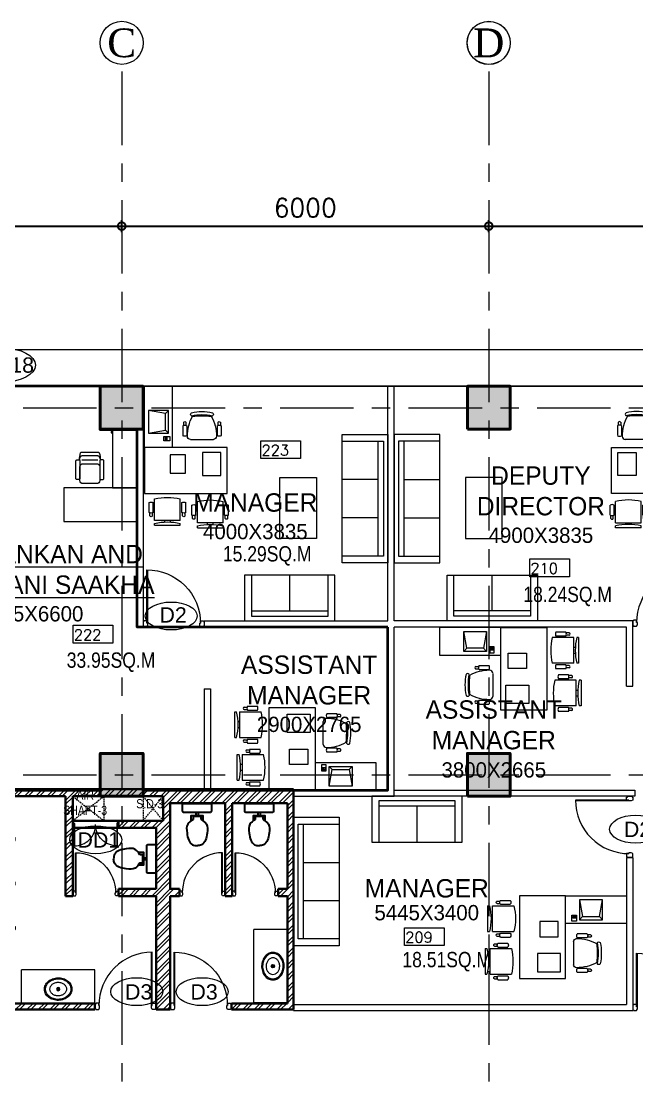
# Model space of a CAD drawing. Header units: millimetres. Extents: x 24487468 to 24959437, y -333213 to 842934.
# Drawn here: x 24726606 to 24736666, y 72605 to 90014 of the extents above; entities that cross this region are included whole.
import ezdxf
from ezdxf.enums import TextEntityAlignment as Align

# ---------------------------------------------------------------- set-up
doc = ezdxf.new("R2010")
doc.units = ezdxf.units.MM
doc.header["$MEASUREMENT"] = 0
doc.header["$PDMODE"] = 3
for name, pattern in [('ACAD_ISO10W100', [18.5, 12, -3, 0.5, -3]), ('BORDERX2', [3.5, 1, -0.5, 1, -0.5, 0, -0.5]), ('Centreline', [21, 12, -3, 3, -3]), ('DASHED2', [0.375, 0.25, -0.125])]:
    doc.linetypes.add(name, pattern=pattern)
doc.layers.get('0').update_dxf_attribs({"lineweight": 5})
for name, color, linetype, lineweight in [('A 0.13 dw', 175, 'Continuous', 5), ('A 0.13furniture', 30, 'Continuous', 0), ('A 0.13parapet partition', 32, 'Continuous', 13), ('AREA', 7, 'Continuous', 5), ('CENLINE', 220, 'ACAD_ISO10W100', 5), ('COLUMN', 12, 'Continuous', 40), ('DIM', 183, 'Continuous', 5), ('FALSE CEILING', 7, 'Continuous', 35), ('Fixture', 181, 'Continuous', 9), ('GRID', 205, 'BORDERX2', 5), ('HACTH', 8, 'Continuous', 0), ('p1 plan grid lck', 6, 'Continuous', 5), ('room number', 99, 'Continuous', 20), ('text', 7, 'Continuous', 15), ('TEXT ROOM', 3, 'Continuous', 15), ('wall', 53, 'Continuous', 15), ('Wall1', 37, 'Continuous', 30), ('WALL2', 4, 'Continuous', 15), ('win shutters', 140, 'Continuous', 25)]:
    doc.layers.add(name, color=color, linetype=linetype, lineweight=lineweight)
doc.layers.add('A-BTEXT', color=57, linetype='Continuous')
doc.styles.add('arial', font='times.ttf')
doc.styles.add('ATTR', font='romans.shx', dxfattribs={"width": 0.8, "height": 0.48})
doc.styles.add('LABEL', font='arial.ttf', dxfattribs={"height": 18})
doc.styles.add('ordinary', font='arial.ttf')
doc.styles.add('ROMANS', font='romans__.ttf')
doc.styles.add('Tahoma', font='technic_.ttf')
doc.dimstyles.new('DIM100', dxfattribs={"dimtxt": 300, "dimasz": 250, "dimexe": 100, "dimexo": 100, "dimgap": 150, "dimtad": 1, "dimdec": 0, "dimrnd": 5, "dimzin": 0, "dimdsep": 46, "dimtxsty": 'ROMANS', "dimblk": 'DOTSMALL', "dimcen": 0.09, "dimclrd": 256, "dimclre": 256, "dimclrt": 7, "dimadec": 0, "dimazin": 0, "dimtfac": 1, "dimtdec": 0, "dimtix": 1, "dimtofl": 0, "dimtmove": 1, "dimatfit": 3, "dimfxl": 100, "dimfxlon": 1, "dimtolj": 1, "dimtzin": 0, "dimarcsym": 0})

# ---------------------------------------------------------------- blocks, each defined once
blk = doc.blocks.new('column 350')
at = {"layer": 'COLUMN', "ltscale": 100}
h = blk.add_hatch(color=256, dxfattribs=at)
h.dxf.hatch_style = 1
h.paths.add_polyline_path([(1327.5, 1037.5), (627.5, 1037.5), (627.5, 337.5), (1327.5, 337.5)])
blk.add_lwpolyline([(627.5, 1037.5), (1327.5, 1037.5), (1327.5, 337.5), (627.5, 337.5)], close=True, dxfattribs=at)
blk = doc.blocks.new('grid letter-flat-4-flat-1')
at = {"layer": 'GRID', "linetype": 'Continuous'}
blk.add_circle((0, 374.75), 281.25, dxfattribs=at)
blk = doc.blocks.new('Door1000-flat-3')
at = {"layer": 'A 0.13 dw'}
for p, q in [((-38, 0), (-38, -12)), ((38, 0), (-38, 0)), ((-38, -12), (-50, -12)), ((-50, -12), (-50, -63)), ((-50, -63), (-25, -75)), ((-25, -75), (12, -75)), ((12, -75), (12, -63)), ((12, -63), (50, -63)), ((38, -12), (38, 0)), ((50, -12), (38, -12)), ((50, -63), (50, -12)), ((-50, -937), (-25, -925)), ((-50, -988), (-50, -937)), ((-38, -988), (-50, -988)), ((-38, -1000), (-38, -988)), ((38, -1000), (-38, -1000)), ((-25, -925), (12, -925)), ((12, -925), (12, -937)), ((12, -925), (886, -925)), ((12, -937), (50, -937)), ((12, -937), (886, -937)), ((50, -988), (38, -988)), ((38, -988), (38, -1000)), ((50, -937), (50, -988))]:
    blk.add_line(p, q, dxfattribs=at)
blk.add_lwpolyline([(886, -937), (886, -937, 0.414214), (12, -63)], format="xyb", dxfattribs=at)
blk = doc.blocks.new('Production Armchair 1-flat-3-flat-1')
at = {"layer": 'A 0.13furniture'}
for p, q in [((175, 302), (224, 302)), ((175, 262), (225, 262)), ((231, 315), (393, 315)), ((231, 250), (393, 250)), ((454, 189), (454, -188)), ((175, -261), (225, -261)), ((175, -300), (224, -300)), ((231, -248), (393, -248)), ((231, -313), (393, -313))]:
    blk.add_line(p, q, dxfattribs=at)
for centre, radius, start, end in [((44, 156), 30.3, 34.2916, 145.7084), ((402, -433), 672, 89.8784, 119.0931), ((185, 282), 21.8, 114.8953, 245.3358), ((284, 282), 62.8, 148.9511, 211.0489), ((340, 282), 62.8, 328.9511, 31.0489), ((405, 190), 48.9, 359.252, 92.1864), ((804, 0), 804, 167.6021, 192.3979), ((854, 0), 804, 167.6021, 192.3979), ((1965, 0), 1896, 175.3453, 184.606), ((44, -156), 30.3, 214.2902, 325.7098), ((402, 435), 672, 240.894, 270.1219), ((185, -280), 21.8, 114.6645, 245.1044), ((284, -281), 62.8, 148.9511, 211.0489), ((340, -281), 62.8, 328.9511, 31.0489), ((405, -188), 48.9, 267.8132, 0.748)]:
    blk.add_arc(centre, radius, start, end, dxfattribs=at)
at = {"layer": 'A 0.13furniture', "style": 'ATTR', "text_generation_flag": 4, "width": 0.8, "flags": 9}
blk.add_attdef('ESTCODE', (0, 0), '', height=0.126, rotation=270, dxfattribs=at)
blk = doc.blocks.new('Executive Armchair 1-flat-5-flat-1')
at = {"layer": 'A 0.13furniture'}
for p, q in [((-80.00175, 209.8875), (-430.05475, 209.8875)), ((-207.9205, 299.7425), (-369.9195, 299.7425)), ((-207.9205, 234.94), (-369.9195, 234.94)), ((-152.609, 286.8125), (-201.71775, 286.7925)), ((-152.68875, 247.275), (-200.6105, 247.28)), ((-80.00175, -209.89), (-80.00175, 209.8875)), ((0, 210), (-30.0025, 210)), ((0, 210), (0, -210)), ((-53.85975, 45), (-80.00175, 45)), ((-80.00175, -45), (-53.8405, -45)), ((-80.00175, -209.89), (-430.001, -209.89)), ((-207.9205, -234.9425), (-369.9195, -234.9425)), ((-207.9205, -299.745), (-369.9195, -299.745)), ((-152.609, -286.815), (-201.71775, -286.795)), ((-152.68875, -247.2775), (-200.6105, -247.2825)), ((0, -210), (-30.0025, -210))]:
    blk.add_line(p, q, dxfattribs=at)
for centre, radius, start, end in [((439.44675, 0.11), 894.44925, 166.435999999, 193.5788), ((-316.09875, 267.3425), 62.82115, 148.951400001, 211.048700002), ((-261.74125, 267.3425), 62.82123, 328.951400001, 31.04859), ((-161.7745, 267.0625), 21.77348, 294.664000001, 65.104889999), ((839.5795, 0), 894.58, 166.423299999, 193.576700001), ((-316.099, -267.3425), 62.821, 148.951299998, 211.048700002), ((-261.741, -267.3425), 62.821, 328.951299998, 31.04867), ((-161.7745, -267.065), 21.77342, 294.894900003, 65.336150001)]:
    blk.add_arc(centre, radius, start, end, dxfattribs=at)
at = {"layer": 'A 0.13furniture', "style": 'ATTR', "text_generation_flag": 4, "width": 0.8, "flags": 9}
blk.add_attdef('ESTCODE', (0, 0), '', height=0.1199, rotation=90, dxfattribs=at)
blk = doc.blocks.new('Executive Armchair 1-flat-6-flat-1')
at = {"layer": 'A 0.13furniture'}
for p, q in [((-80.00175, 209.8875), (-430.05475, 209.8875)), ((-207.9205, 299.7425), (-369.9195, 299.7425)), ((-207.9205, 234.94), (-369.9195, 234.94)), ((-152.609, 286.8125), (-201.71775, 286.7925)), ((-152.68875, 247.275), (-200.6105, 247.28)), ((-80.00175, -209.89), (-80.00175, 209.8875)), ((0, 210), (-30.0025, 210)), ((0, 210), (0, -210)), ((-53.85975, 45), (-80.00175, 45)), ((-80.00175, -45), (-53.8405, -45)), ((-80.00175, -209.89), (-430.001, -209.89)), ((-207.9205, -234.9425), (-369.9195, -234.9425)), ((-207.9205, -299.745), (-369.9195, -299.745)), ((-152.609, -286.815), (-201.71775, -286.795)), ((-152.68875, -247.2775), (-200.6105, -247.2825)), ((0, -210), (-30.0025, -210))]:
    blk.add_line(p, q, dxfattribs=at)
for centre, radius, start, end in [((439.44675, 0.11), 894.44925, 166.435999999, 193.5788), ((-316.09875, 267.3425), 62.82115, 148.951400001, 211.048700002), ((-261.74125, 267.3425), 62.82123, 328.951400001, 31.04859), ((-161.7745, 267.0625), 21.77348, 294.664000001, 65.104889999), ((839.5795, 0), 894.58, 166.423299999, 193.576700001), ((-316.099, -267.3425), 62.821, 148.951299998, 211.048700002), ((-261.741, -267.3425), 62.821, 328.951299998, 31.04867), ((-161.7745, -267.065), 21.77342, 294.894900003, 65.336150001)]:
    blk.add_arc(centre, radius, start, end, dxfattribs=at)
at = {"layer": 'A 0.13furniture', "style": 'ATTR', "text_generation_flag": 4, "width": 0.8, "flags": 9}
blk.add_attdef('ESTCODE', (0, 0), '', height=0.1199, rotation=90, dxfattribs=at)
blk = doc.blocks.new('ASD-flat-1-flat-1')
at = {"layer": 'A 0.13furniture'}
for p, q in [((552383, -73628), (551383, -73628)), ((551383, -73628), (551383, -74078)), ((551777, -74017), (551777, -73692)), ((551827, -73967), (551777, -73692)), ((551777, -73692), (552152, -73692)), ((552152, -73692), (552102, -73967)), ((552152, -73692), (552152, -74017)), ((551777, -74017), (551827, -73967)), ((552102, -73967), (551827, -73967)), ((552102, -73967), (552152, -74017)), ((552202, -73942), (552202, -74042)), ((552277, -73942), (552202, -73942)), ((552214, -73967), (552214, -73992)), ((552264, -73967), (552214, -73967)), ((552239, -73967), (552239, -73992)), ((552264, -73992), (552264, -73967)), ((552277, -74042), (552277, -73942)), ((551383, -74078), (552383, -74078)), ((552152, -74017), (551777, -74017)), ((552202, -74042), (552277, -74042)), ((552214, -73992), (552264, -73992))]:
    blk.add_line(p, q, dxfattribs=at)
for points in [[(553133, -73628), (553133, -74978), (552383, -74978), (552383, -73628)], [(552801, -74296), (552501, -74296), (552501, -74046), (552801, -74046)], [(552839, -74871), (552464, -74871), (552464, -74571), (552839, -74571)]]:
    blk.add_lwpolyline(points, close=True, dxfattribs=at)
for name, p in [('Executive Armchair 1-flat-6-flat-1', (553655, -74001)), ('Production Armchair 1-flat-3-flat-1', (551797, -74565)), ('Executive Armchair 1-flat-5-flat-1', (553696, -74699))]:
    blk.add_blockref(name, p, dxfattribs=at)
at = {"layer": 'A 0.13furniture', "style": 'ATTR', "width": 0.8, "flags": 9}
blk.add_attdef('ESTCODE', (551777, -73692), '', height=0.00147, dxfattribs=at)
blk = doc.blocks.new("84'' Sofa-flat-3-flat-1")
at = {"layer": 'A 0.13furniture'}
for p, q in [((-1987.5, -75), (-1987.5, -749.999925)), ((-112.5, -75), (-1987.5, -75)), ((-112.5, -162.5), (-1987.5, -162.5)), ((-1362.5, -162.5), (-1362.5, -749.999925)), ((-737.5, -162.5), (-737.5, -749.999925)), ((-112.5, -749.999925), (-112.5, -75))]:
    blk.add_line(p, q, dxfattribs=at)
blk.add_lwpolyline([(0, -749.999925), (0, 0), (-2100, 0), (-2100, -749.999925)], close=True, dxfattribs=at)
at = {"layer": 'A 0.13furniture', "style": 'ATTR', "text_generation_flag": 4, "width": 0.8, "flags": 9}
blk.add_attdef('ESTCODE', (0, 0), '', height=0.42, rotation=180, dxfattribs=at)
blk = doc.blocks.new('s11')
at = {"layer": 'A 0.13furniture'}
for p, q in [((-1363, 675), (-1363, 0)), ((-113, 675), (-1363, 675)), ((-1363, 587), (-1363, 0)), ((-113, 587), (-1363, 587)), ((-738, 587), (-738, 0)), ((-113, 0), (-113, 675))]:
    blk.add_line(p, q, dxfattribs=at)
blk.add_lwpolyline([(0, 0), (0, 750), (-1475, 750), (-1475, 0)], close=True, dxfattribs=at)
at = {"layer": 'A 0.13furniture', "style": 'ATTR', "text_generation_flag": 4, "width": 0.8, "flags": 9}
blk.add_attdef('ESTCODE', (0, 750), '', height=0.42, rotation=180, dxfattribs=at)
blk = doc.blocks.new('*U36')
at = {"layer": 'room number'}
blk.add_lwpolyline([(46, 40), (46, 240), (491, 240), (491, 40)], close=True, dxfattribs=at)
at = {"layer": 'room number', "style": 'ROMANS'}
blk.add_attdef('ROOM_NUM', (53, 73), '', height=120, dxfattribs=at)
blk = doc.blocks.new('tt1')
at = {"layer": 'A 0.13furniture'}
for p, q in [((-1136, 904), (-1136, 641)), ((-1078, 902), (-1078, 639)), ((-1012, 901), (-1012, 640))]:
    blk.add_line(p, q, dxfattribs=at)
for points in [[(0, 0), (-552, 0), (-552, 1198), (0, 1198)], [(-552, 0), (-1502, 0), (-1502, 400), (-552, 400)], [(-1450, 400), (-1474, 400), (-1474, 422), (-1450, 422)]]:
    blk.add_lwpolyline(points, close=True, dxfattribs=at)
for points in [[(-993, 934), (-706, 934, 0.414214), (-686, 953), (-686, 979, 0.414214), (-706, 999), (-993, 999, 0.414214), (-1012, 979), (-1012, 953, 0.414214)], [(-673, 934), (-895, 934, 0.414214), (-947, 881), (-947, 660, 0.414214), (-895, 607), (-673, 607, 0.414214), (-621, 660), (-621, 881, 0.414214)], [(-993, 607), (-706, 607, -0.414214), (-686, 588), (-686, 562, -0.414214), (-706, 542), (-993, 542, -0.414214), (-1012, 562), (-1012, 588, -0.414214)]]:
    blk.add_lwpolyline(points, format="xyb", close=True, dxfattribs=at)
for centre, radius, start, end in [((-1117, 904), 19.6, 110.5247, 180), ((-1022, 650), 290, 87.2024, 110.5247), ((-1058, 902), 19.6, 125.6622, 180), ((-1008, 832), 106, 88.5058, 125.6622), ((-1117, 637), 19.6, 180, 249.4753), ((-1022, 891), 290, 249.4753, 272.7976), ((-1058, 639), 19.6, 180, 234.3378), ((-1008, 709), 106, 234.3378, 271.4942)]:
    blk.add_arc(centre, radius, start, end, dxfattribs=at)
blk = doc.blocks.new('eg e-flat-1')
at = {"layer": 'Fixture'}
for p, q in [((-349, 195), (-349, -355)), ((851, 195), (851, -355)), ((269, -41), (232, -41)), ((251, -59), (251, -22)), ((851, -355), (-349, -355))]:
    blk.add_line(p, q, dxfattribs=at)
at = {"layer": 'Fixture', "linetype": 'Continuous'}
for points in [[(475, -48, 0.117634), (461, 21, 0.104469), (414, 84, 0.090016), (344, 126, 0.08192), (256, 144, 0.08192), (168, 132, 0.090016), (96, 95, 0.104469), (44, 35, 0.117634), (26, -33, 0.117634), (40, -102, 0.104469), (87, -166, 0.090016), (157, -207, 0.08192), (245, -225, 0.08192), (333, -213, 0.090016), (405, -176, 0.104469), (457, -116, 0.117634)], [(458, -44, 0.118622), (444, 19, 0.104678), (399, 76, 0.089562), (334, 113, 0.081185), (253, 128, 0.081185), (171, 116, 0.089562), (106, 80, 0.104678), (59, 25, 0.118622), (43, -38, 0.118622), (57, -100, 0.104678), (102, -157, 0.089562), (167, -194, 0.081185), (248, -209, 0.081185), (330, -197, 0.089562), (396, -162, 0.104678), (442, -106, 0.118622)], [(387, -42, 0.118283), (377, -1, 0.104607), (348, 37, 0.089718), (305, 61, 0.081436), (252, 70, 0.081436), (198, 62, 0.089718), (155, 39, 0.104607), (124, 2, 0.118283), (114, -39, 0.118283), (124, -80, 0.104607), (153, -118, 0.089718), (196, -142, 0.081436), (249, -152, 0.081436), (303, -143, 0.089718), (346, -120, 0.104607), (377, -83, 0.118283)]]:
    blk.add_lwpolyline(points, format="xyb", close=True, dxfattribs=at)
at = {"layer": 'Fixture'}
for radius in [27.6, 18.4]:
    blk.add_circle((251, -41), radius, dxfattribs=at)
blk = doc.blocks.new('URINAL-flat-2-flat-1')
at = {"layer": 'Fixture'}
for p, q in [((34889, -102468), (34850, -102468)), ((34850, -102492), (34889, -102492)), ((34898, -102606), (34898, -102366))]:
    blk.add_line(p, q, dxfattribs=at)
for points in [[(34803, -102431, 0.015307), (34788, -102408, 0.030235), (34770, -102387, 0.085356), (34740, -102364, 0.063817), (34717, -102355, 0.036492), (34698, -102352, 0.026744), (34678, -102352, 0.018274), (34658, -102353, 0.011125), (34636, -102356, 0.014084), (34600, -102362, 0.025138), (34565, -102370, 0.031939), (34540, -102380, 0.032616), (34523, -102389, 0.107254), (34494, -102415, 0.068619), (34485, -102434, 0.025503), (34482, -102447, 0.015887), (34479, -102459, 0.009468), (34476, -102479)], [(34803, -102528, -0.015299), (34787, -102551, -0.030229), (34770, -102572, -0.085355), (34740, -102595, -0.063823), (34717, -102604, -0.036496), (34698, -102607, -0.026747), (34678, -102607, -0.018276), (34657, -102606, -0.011126), (34636, -102603, -0.014084), (34600, -102597, -0.025138), (34565, -102589, -0.031939), (34540, -102579, -0.032616), (34523, -102570, -0.107254), (34494, -102543, -0.068619), (34485, -102524, -0.025503), (34482, -102512, -0.015887), (34479, -102499, -0.009468), (34476, -102479)], [(34777, -102444, 0.008503), (34763, -102422, 0.017924), (34752, -102408, 0.030377), (34741, -102396, 0.126288), (34715, -102381, 0.028405), (34706, -102379, 0.02339), (34696, -102377, 0.02717), (34679, -102377, 0.018325), (34660, -102378, 0.011123), (34640, -102380, 0.018446), (34598, -102387, 0.021502), (34573, -102394, 0.022313), (34555, -102400, 0.029677), (34540, -102407, 0.038753), (34528, -102415, 0.155552), (34509, -102442, 0.025477), (34506, -102452, 0.015887), (34504, -102463, 0.009489), (34501, -102482)], [(34777, -102515, -0.008503), (34762, -102537, -0.017924), (34752, -102551, -0.030377), (34741, -102563, -0.126288), (34715, -102578, -0.028405), (34706, -102580, -0.02339), (34696, -102582, -0.02717), (34679, -102582, -0.018325), (34660, -102581, -0.011123), (34640, -102579, -0.018446), (34598, -102571, -0.021502), (34573, -102565, -0.022313), (34555, -102559, -0.029677), (34540, -102552, -0.038753), (34528, -102543, -0.155552), (34509, -102516, -0.025477), (34506, -102507, -0.015887), (34504, -102495, -0.009489), (34501, -102476)]]:
    blk.add_lwpolyline(points, format="xyb", dxfattribs=at)
for points in [[(34786, -102405), (34850, -102405), (34850, -102555), (34785, -102555)], [(34803, -102431), (34839, -102431), (34839, -102528), (34803, -102528)]]:
    blk.add_lwpolyline(points, dxfattribs=at)
blk.add_circle((34690, -102479), 25.6, dxfattribs=at)
blk = doc.blocks.new('md1')
at = {"layer": 'A 0.13 dw'}
for p, q in [((-924, 1799), (-936, 1799)), ((-936, 1799), (-936, 1748)), ((-936, 1748), (-911, 1736)), ((-924, 1811), (-924, 1799)), ((-848, 1811), (-924, 1811)), ((-874, 1736), (-874, 1748)), ((-874, 1748), (-836, 1748)), ((-874, 1748), (0, 1748)), ((-848, 1799), (-848, 1811)), ((-836, 1799), (-848, 1799)), ((-836, 1748), (-836, 1799)), ((-911, 1736), (-874, 1736)), ((-874, 1736), (0, 1736)), ((-936, 0), (-911, 12)), ((-936, -51), (-936, 0)), ((-911, 12), (-874, 12)), ((-874, 12), (-874, 0)), ((-874, 12), (0, 12)), ((-874, 0), (-836, 0)), ((-874, 0), (0, 0)), ((-836, 0), (-836, -51)), ((-924, -51), (-936, -51)), ((-924, -63), (-924, -51)), ((-848, -63), (-924, -63)), ((-836, -51), (-848, -51)), ((-848, -51), (-848, -63))]:
    blk.add_line(p, q, dxfattribs=at)
for points in [[(0, 1748), (0, 1748, -0.414214), (-874, 874)], [(0, 0), (0, 0, 0.414214), (-874, 874)]]:
    blk.add_lwpolyline(points, format="xyb", dxfattribs=at)
blk = doc.blocks.new('toiletss')
at = {"ltscale": 100}
h = blk.add_hatch(dxfattribs=at)
h.set_pattern_fill('ANSI32', color=256, scale=350)
h.set_pattern_definition([(45, (24728056.86, 75780.51), (-92.808, 92.808), []), (45, (24728118.73, 75780.51), (-92.808, 92.808), [])])
h.paths.add_polyline_path([(24730644, 77581), (24725470, 77581), (24725470, 73981), (24727398, 73981), (24727398, 74081), (24725570, 74081), (24725570, 77466), (24726920, 77466), (24726920, 75836), (24727035, 75836), (24727035, 77466), (24727546, 77466), (24728514, 77466), (24728514, 77066), (24727785, 77066), (24727785, 76951), (24728399, 76951), (24728399, 75951), (24727785, 75951), (24727785, 75836), (24728399, 75836), (24728399, 73981), (24728629, 73981), (24728629, 75836), (24728779, 75836), (24728779, 75951), (24728629, 75951), (24728629, 77351), (24729529, 77351), (24729529, 75836), (24729644, 75836), (24729644, 77351), (24730544, 77351), (24730544, 75951), (24730394, 75951), (24730394, 75836), (24730544, 75836), (24730544, 74081), (24729629, 74081), (24729629, 73981), (24730644, 73981)])
at = {"layer": 'A 0.13parapet partition', "linetype": 'Continuous', "extrusion": (-7.45024e-07, 7.45024e-07, 1)}
for p, q in [((24725570, 76791, 0), (24726094, 76791, 0)), ((24725570, 76741, 0), (24726094, 76741, 0)), ((24725568, 76066, 0), (24726092, 76066, 0)), ((24725568, 76016, 0), (24726092, 76016, 0)), ((24725570, 75340), (24726094, 75340, 0)), ((24725570, 75290, 0), (24726094, 75290, 0))]:
    blk.add_line(p, q, dxfattribs=at)
at = {"layer": 'A 0.13parapet partition', "linetype": 'Continuous'}
for p, q in [((24726094, 76741, 0), (24726094, 76791, 0)), ((24726092, 76066, 0), (24726092, 76016, 0)), ((24726094, 75340, 0), (24726094, 75290, 0))]:
    blk.add_line(p, q, dxfattribs=at)
at = {"layer": 'Fixture', "extrusion": (-7.45024e-07, 7.45024e-07, 1)}
for p, q in [((24726024, 76791, 0), (24726024, 77466)), ((24725799, 76530, 0), (24725799, 76741, 0)), ((24726024, 76066, 0), (24726024, 76741, 0)), ((24726024, 75341, 0), (24726024, 76016, 0))]:
    blk.add_line(p, q, dxfattribs=at)
at = {"layer": 'Fixture', "extrusion": (-7.45024e-07, -7.45024e-07, 1)}
for p, q in [((24725799, 77000, 0), (24725799, 76790, 0)), ((24725799, 76275, 0), (24725799, 76065, 0)), ((24725799, 75550, 0), (24725799, 75340, 0))]:
    blk.add_line(p, q, dxfattribs=at)
at = {"layer": 'HACTH', "linetype": 'DASHED2', "ltscale": 100}
for p, q in [((24727035, 77466), (24727546, 77066)), ((24727035, 77066), (24727546, 77466)), ((24728186, 77066), (24728514, 77466)), ((24728514, 77066), (24728186, 77466))]:
    blk.add_line(p, q, dxfattribs=at)
for points in [[(24727035, 77466), (24727546, 77466), (24727546, 77066), (24727035, 77066)], [(24728186, 77466), (24728186, 77066), (24728514, 77066), (24728514, 77466)]]:
    blk.add_lwpolyline(points, close=True, dxfattribs=at)
at = {"layer": 'Wall1', "ltscale": 100}
for p, q in [((24725470, 77581), (24725470, 73981)), ((24725470, 77581), (24730644, 77581)), ((24730644, 73981), (24730644, 77581)), ((24725570, 77466), (24725570, 74081)), ((24725570, 77466), (24726920, 77466)), ((24726920, 75836), (24726920, 77466)), ((24727035, 75836), (24727035, 77466)), ((24727035, 77466), (24728514, 77466)), ((24728514, 77466), (24728514, 77066)), ((24728629, 75951), (24728629, 77351)), ((24728629, 77351), (24729529, 77351)), ((24728629, 77351), (24728629, 75951)), ((24729529, 75836), (24729529, 77351)), ((24729644, 75836), (24729644, 77351)), ((24729644, 77351), (24730544, 77351)), ((24730544, 75951), (24730544, 77351)), ((24728514, 77066), (24727035, 77066)), ((24728399, 77066), (24728399, 77066)), ((24728399, 76951), (24728399, 75951)), ((24727035, 75951), (24727035, 75951)), ((24728399, 75951), (24727785, 75951)), ((24727785, 75836), (24727785, 75951)), ((24728629, 75951), (24728779, 75951)), ((24728779, 75836), (24728779, 75951)), ((24730394, 75836), (24730394, 75951)), ((24730394, 75951), (24730544, 75951)), ((24727035, 75836), (24726920, 75836)), ((24728399, 75836), (24727785, 75836)), ((24728399, 75836), (24728399, 73981)), ((24728629, 75836), (24728779, 75836)), ((24728629, 75836), (24728629, 73981)), ((24729529, 75836), (24729644, 75836)), ((24730394, 75836), (24730544, 75836)), ((24730544, 74081), (24730544, 75836)), ((24725570, 74081), (24727398, 74081)), ((24727398, 74081), (24727398, 73981)), ((24728514, 74081), (24728514, 74081)), ((24729629, 74081), (24730544, 74081)), ((24729629, 74081), (24729629, 73981)), ((24725470, 73981), (24727398, 73981)), ((24728399, 73981), (24728629, 73981)), ((24728514, 73981), (24728629, 73981)), ((24729629, 73981), (24730644, 73981))]:
    blk.add_line(p, q, dxfattribs=at)
at = {"layer": 'Wall1'}
for p, q in [((24728399, 76951), (24727035, 76951)), ((24727785, 76951), (24727785, 77066))]:
    blk.add_line(p, q, dxfattribs=at)
at = {"layer": 'A 0.13 dw', "yscale": 0.7499724901504765, "zscale": 0.7499724901504765}
for p, xscale, rotation in [((24727785, 75878), -0.7499724901504765, 270), ((24728779, 75878), 0.7499724901504765, 90), ((24730394, 75878), -0.7499724901504765, 270)]:
    blk.add_blockref('Door1000-flat-3', p, dxfattribs=dict(at, xscale=xscale, rotation=rotation))
at = {"layer": 'A 0.13 dw', "rotation": 90}
blk.add_blockref('Door1000-flat-3', (24727399, 74033), dxfattribs=at)
at = {"layer": 'A 0.13 dw', "xscale": -1, "rotation": 270}
blk.add_blockref('Door1000-flat-3', (24729629, 74033), dxfattribs=at)
at = {"layer": 'Fixture', "extrusion": (-7.45024e-07, 7.45024e-07, 1), "rotation": 180.0000026638957}
for p in [(24760468, -25352, -18), (24760468, -26077, -18), (24760468, -26802, -18)]:
    blk.add_blockref('URINAL-flat-2-flat-1', p, dxfattribs=at)
at = {"layer": 'wall', "rotation": 270}
blk.add_blockref('eg e-flat-1', (24730349, 74941), dxfattribs=at)
at = {"layer": 'wall', "xscale": -1, "rotation": 180}
blk.add_blockref('eg e-flat-1', (24726548, 74275), dxfattribs=at)
at = {"layer": 'WALL2', "xscale": -0.4001994771859112, "yscale": 0.4001994771859112, "zscale": 0.4001994771859112, "rotation": 90}
blk.add_blockref('md1', (24727760, 76655), dxfattribs=at)
blk = doc.blocks.new('charpi western plan with cistern')
at = {"linetype": 'Continuous'}
for p, q in [((-16, 202), (-16, 150)), ((16, 150), (16, 202))]:
    blk.add_line(p, q, dxfattribs=at)
for points in [[(100, 288), (100, 202), (-100, 202), (-100, 288)], [(65, 265), (65, 217), (-65, 217), (-65, 265)]]:
    blk.add_lwpolyline(points, dxfattribs=at)
blk.add_lwpolyline([(235, 125, 0.414214), (210, 150), (210, 150), (-210, 150), (-210, 150, 0.414214), (-235, 125), (-235, 125), (-235, 0), (235, 0)], format="xyb", close=True, dxfattribs=at)
for points in [[(-65, 265), (-153, 341), (-164, 486), (-73, 677), (0, 694)], [(65, 265), (153, 341), (165, 486), (73, 677), (0, 694)]]:
    blk.add_spline(points, degree=3)
blk = doc.blocks.new('_DotSmall')
at = {"color": 0, "linetype": 'ByBlock', "const_width": 0.5}
blk.add_lwpolyline([(-0.0625, 0, 1), (0.0625, 0, 1)], format="xyb", close=True, dxfattribs=at)
blk = doc.blocks.new('*D55')
at = {"layer": 'Defpoints', "color": 0, "ltscale": 100, "transparency": 16777216}
for p in [(24728248, 86667), (24720748, 84051), (24728248, 84051)]:
    blk.add_point(p, dxfattribs=at)
at = {"layer": 'DIM', "lineweight": -2, "ltscale": 100, "transparency": 16777216}
for p, q in [((24720748, 86567), (24720748, 86767)), ((24728248, 86567), (24728248, 86767)), ((24720748, 86667), (24728248, 86667))]:
    blk.add_line(p, q, dxfattribs=at)
at = {"layer": 'DIM', "lineweight": -2, "ltscale": 100, "transparency": 16777216, "xscale": 250, "yscale": 250, "zscale": 250, "rotation": 180}
blk.add_blockref('_DotSmall', (24720748, 86667), dxfattribs=at)
at = {"layer": 'DIM', "lineweight": -2, "ltscale": 100, "transparency": 16777216, "xscale": 250, "yscale": 250, "zscale": 250}
blk.add_blockref('_DotSmall', (24728248, 86667), dxfattribs=at)
at = {"layer": 'DIM', "color": 7, "ltscale": 100, "transparency": 16777216, "insert": (24724498, 86968), "char_height": 300, "attachment_point": 5, "style": 'ROMANS'}
blk.add_mtext('\\A1;7500', dxfattribs=at)
blk = doc.blocks.new('*D56')
at = {"layer": 'Defpoints', "color": 0, "ltscale": 100, "transparency": 16777216}
for p in [(24734248, 86667), (24728248, 84051), (24734248, 84051)]:
    blk.add_point(p, dxfattribs=at)
at = {"layer": 'DIM', "lineweight": -2, "ltscale": 100, "transparency": 16777216}
for p, q in [((24728248, 86567), (24728248, 86767)), ((24734248, 86567), (24734248, 86767)), ((24728248, 86667), (24734248, 86667))]:
    blk.add_line(p, q, dxfattribs=at)
at = {"layer": 'DIM', "lineweight": -2, "ltscale": 100, "transparency": 16777216, "xscale": 250, "yscale": 250, "zscale": 250, "rotation": 180}
blk.add_blockref('_DotSmall', (24728248, 86667), dxfattribs=at)
at = {"layer": 'DIM', "lineweight": -2, "ltscale": 100, "transparency": 16777216, "xscale": 250, "yscale": 250, "zscale": 250}
blk.add_blockref('_DotSmall', (24734248, 86667), dxfattribs=at)
at = {"layer": 'DIM', "color": 7, "ltscale": 100, "transparency": 16777216, "insert": (24731248, 86968), "char_height": 300, "attachment_point": 5, "style": 'ROMANS'}
blk.add_mtext('\\A1;6000', dxfattribs=at)
blk = doc.blocks.new('*D57')
at = {"layer": 'Defpoints', "color": 0, "ltscale": 100, "transparency": 16777216}
for p in [(24741248, 86667), (24734248, 84051), (24741248, 84051)]:
    blk.add_point(p, dxfattribs=at)
at = {"layer": 'DIM', "lineweight": -2, "ltscale": 100, "transparency": 16777216}
for p, q in [((24734248, 86567), (24734248, 86767)), ((24741248, 86567), (24741248, 86767)), ((24734248, 86667), (24741248, 86667))]:
    blk.add_line(p, q, dxfattribs=at)
at = {"layer": 'DIM', "lineweight": -2, "ltscale": 100, "transparency": 16777216, "xscale": 250, "yscale": 250, "zscale": 250, "rotation": 180}
blk.add_blockref('_DotSmall', (24734248, 86667), dxfattribs=at)
at = {"layer": 'DIM', "lineweight": -2, "ltscale": 100, "transparency": 16777216, "xscale": 250, "yscale": 250, "zscale": 250}
blk.add_blockref('_DotSmall', (24741248, 86667), dxfattribs=at)
at = {"layer": 'DIM', "color": 7, "ltscale": 100, "transparency": 16777216, "insert": (24737748, 86968), "char_height": 300, "attachment_point": 5, "style": 'ROMANS'}
blk.add_mtext('\\A1;7000', dxfattribs=at)

msp = doc.modelspace()

# ---------------------------------------------------------------- linework, layer by layer
at = {"layer": 'A 0.13furniture'}
for points in [[(24730832.1, 81561.6), (24730832.1, 82561.6), (24731432.1, 82561.6), (24731432.1, 81561.6)], [(24734467.4, 81561.6), (24734467.4, 82561.6), (24733867.4, 82561.6), (24733867.4, 81561.6)]]:
    msp.add_lwpolyline(points, close=True, dxfattribs=at)
at = {"layer": 'FALSE CEILING', "ltscale": 100}
msp.add_lwpolyline([(24732599.7, 80116.1), (24728497.8, 80116.1), (24728497.8, 83340.2), (24727898.2, 83340.2), (24727898.2, 84050.5), (24724881.2, 84050.4), (24724881.2, 77450.5), (24727897.7, 77450.5), (24727897.7, 78050.5), (24728597.7, 78050.5), (24728597.7, 77450.5), (24731055, 77450.5), (24731055, 77450.5), (24732599.7, 77450.5), (24732599.7, 80116.1)], close=True, dxfattribs=at)
at = {"layer": 'HACTH', "linetype": 'DASHED2', "ltscale": 100}
msp.add_lwpolyline([(24727446.5, 77350.5), (24727956.9, 77350.5), (24727956.9, 76950.5), (24727446.5, 76950.5)], close=True, dxfattribs=at)
at = {"layer": 'p1 plan grid lck', "linetype": 'Centreline', "ltscale": 100}
for p, q in [((24728247.7, 89191), (24728247.7, 42344)), ((24734247.7, 89191), (24734247.7, 42344)), ((24709837.4, 83700.5), (24762027.1, 83700.5)), ((24709837.4, 77700.5), (24762027.1, 77700.5))]:
    msp.add_line(p, q, dxfattribs=at)
at = {"layer": 'text', "ltscale": 100}
for centre, major_axis, ratio in [((24726303.2, 84396.2), (-535.1, 0), 0.5199659), ((24729056.8, 80296.8), (-424.8, 0), 0.5372842), ((24736648.8, 76813), (-424.8, 0), 0.5372842), ((24727822.6, 76640.2), (-424.8, 0), 0.5372842), ((24728493.5, 74158), (-424.8, 0), 0.5372842), ((24729562.9, 74158), (-424.8, 0), 0.5372842)]:
    msp.add_ellipse(centre, major_axis=major_axis, ratio=ratio, dxfattribs=at)
at = {"layer": 'wall', "ltscale": 100}
msp.add_line((24716608.4, 84650.6), (24741598.2, 84650.6), dxfattribs=at)
at = {"layer": 'WALL2', "ltscale": 100}
for p, q in [((24732599.7, 80216.1), (24732599.7, 84050.5)), ((24732699.7, 80216.1), (24732699.7, 84050.5)), ((24728498.2, 83350.5), (24728497.8, 80116.1)), ((24728598.2, 83350.5), (24728597.8, 80116.1)), ((24728497.8, 80371), (24728497.8, 80271)), ((24728497.8, 80116.1), (24728597.8, 80116.1)), ((24729597.9, 80216.1), (24732599.7, 80216.1)), ((24729597.9, 80216.1), (24729597.9, 80116.1)), ((24729597.9, 80116.1), (24732599.7, 80116.1)), ((24732599.7, 77450.5), (24732599.7, 80116.1)), ((24736601.8, 80216.1), (24732699.7, 80216.1)), ((24732699.7, 77350.5), (24732699.7, 80116.1)), ((24736501.8, 80116.1), (24732699.7, 80116.1)), ((24736501.8, 79150.5), (24736501.8, 80116.1)), ((24736601.8, 79150.5), (24736601.8, 80216.1)), ((24729597.9, 79108), (24729697.9, 79108)), ((24729597.9, 79108), (24729597.9, 77460.5)), ((24729697.9, 79108), (24729697.9, 77460.5)), ((24736501.8, 79150.5), (24736601.8, 79150.5)), ((24727897.7, 77450.5), (24727897.7, 77350.5)), ((24731055, 77450.5), (24732599.7, 77450.5)), ((24731055, 77350.5), (24732699.7, 77350.5)), ((24732699.7, 77450.5), (24736633.9, 77450.5)), ((24736633.9, 77350.5), (24732699.7, 77350.5)), ((24736633.9, 77450.5), (24736633.9, 77350.5)), ((24736501.8, 76350.5), (24736501.8, 73950.5)), ((24736601.8, 76350.5), (24736501.8, 76350.5)), ((24736601.8, 76350.5), (24736601.8, 73850.5)), ((24731055, 73950.5), (24736501.8, 73950.5)), ((24731055, 73850.5), (24736601.8, 73850.5))]:
    msp.add_line(p, q, dxfattribs=at)
at = {"layer": 'win shutters', "ltscale": 100, "const_width": 25}
msp.add_lwpolyline([(24741598.2, 84050.5), (24721098.2, 84050.5)], dxfattribs=at)
msp.add_lwpolyline([(24741598.2, 84050.5), (24721098.2, 84050.5)], dxfattribs=at)

# ---------------------------------------------------------------- block references
msp.add_blockref('toiletss', (411.3, -115))
at = {"layer": 'A 0.13 dw', "xscale": -1, "rotation": 270}
for p in [(24729597.9, 80166.3), (24737601.8, 73900.5)]:
    msp.add_blockref('Door1000-flat-3', p, dxfattribs=at)
at = {"layer": 'A 0.13 dw'}
for p, rotation in [((24736601.8, 80178.2), 90.00000000000001), ((24736551.8, 76350.5), 180)]:
    msp.add_blockref('Door1000-flat-3', p, dxfattribs=dict(at, rotation=rotation))
at = {"layer": 'A 0.13furniture', "xscale": -1}
for name, p, rotation in [('ASD-flat-1-flat-1', (24654995, 635433.6), 89.99999998136133), ("84'' Sofa-flat-3-flat-1", (24732599.7, 83264.4), 270), ("84'' Sofa-flat-3-flat-1", (24731055, 74907.6), 90), ('ASD-flat-1-flat-1', (25287884.9, 149351.6), 359.9999999813613)]:
    msp.add_blockref(name, p, dxfattribs=dict(at, rotation=rotation))
at = {"layer": 'A 0.13furniture'}
for name, p, rotation in [('ASD-flat-1-flat-1', (24811230.3, 635433.6), 270.0000000186387), ("84'' Sofa-flat-3-flat-1", (24732699.7, 83264.4), 90.00000000000001), ('ASD-flat-1-flat-1', (24182061.6, 153735.6), 1.863876989433416e-08), ('ASD-flat-1-flat-1', (25283791.4, 3822), 180.0000000186387)]:
    msp.add_blockref(name, p, dxfattribs=dict(at, rotation=rotation))
at = {"layer": 'A-BTEXT', "linetype": 'Continuous', "extrusion": (1.4656e-11, -6.41225e-12, -1), "zscale": -1, "rotation": 180.0001289198109}
for p in [(-24729479.1, 77235.5, 0), (-24730494.1, 77235.5, 0)]:
    msp.add_blockref('charpi western plan with cistern', p, dxfattribs=at)
at = {"layer": 'A-BTEXT', "linetype": 'Continuous', "extrusion": (-6.41225e-12, -1.4656e-11, -1), "zscale": -1, "rotation": 270.0001289198109}
msp.add_blockref('charpi western plan with cistern', (-24728809.1, 76329.8, 0), dxfattribs=at)
at = {"layer": 'CENLINE'}
ref = msp.add_blockref('grid letter-flat-4-flat-1', (24728247.7, 89193.7), dxfattribs=dict(at, xscale=1.25, yscale=1.25, zscale=25.4))
ref.add_attrib('GRID_LETTER', 'C', dxfattribs={"layer": 'A-BTEXT', "linetype": 'Continuous', "height": 468.7, "style": 'arial'}).set_placement((24728247.7, 89662.5), align=Align.MIDDLE_CENTER)
ref = msp.add_blockref('grid letter-flat-4-flat-1', (24728247.7, 89193.7), dxfattribs=dict(at, xscale=1.25, yscale=1.25, zscale=25.4))
ref.add_attrib('GRID_LETTER', 'C', dxfattribs={"layer": 'A-BTEXT', "linetype": 'Continuous', "height": 468.7, "style": 'arial'}).set_placement((24728247.7, 89662.5), align=Align.MIDDLE_CENTER)
ref = msp.add_blockref('grid letter-flat-4-flat-1', (24728247.7, 89193.7), dxfattribs=dict(at, xscale=1.25, yscale=1.25, zscale=25.4))
ref.add_attrib('GRID_LETTER', 'C', dxfattribs={"layer": 'A-BTEXT', "linetype": 'Continuous', "height": 468.7, "style": 'arial'}).set_placement((24728247.7, 89662.5), align=Align.MIDDLE_CENTER)
ref = msp.add_blockref('grid letter-flat-4-flat-1', (24728247.7, 89193.7), dxfattribs=dict(at, xscale=1.25, yscale=1.25, zscale=25.4))
ref.add_attrib('GRID_LETTER', 'C', dxfattribs={"layer": 'A-BTEXT', "linetype": 'Continuous', "height": 468.7, "style": 'arial'}).set_placement((24728247.7, 89662.5), align=Align.MIDDLE_CENTER)
ref = msp.add_blockref('grid letter-flat-4-flat-1', (24734246.6, 89191.3), dxfattribs=dict(at, xscale=1.25, yscale=1.25, zscale=25.4))
ref.add_attrib('GRID_LETTER', 'D', dxfattribs={"layer": 'A-BTEXT', "linetype": 'Continuous', "height": 468.7, "style": 'arial'}).set_placement((24734246.6, 89660), align=Align.MIDDLE_CENTER)
ref = msp.add_blockref('grid letter-flat-4-flat-1', (24734247.7, 89193.7), dxfattribs=dict(at, xscale=1.25, yscale=1.25, zscale=25.4))
ref.add_attrib('GRID_LETTER', 'D', dxfattribs={"layer": 'A-BTEXT', "linetype": 'Continuous', "height": 468.7, "style": 'arial'}).set_placement((24734247.7, 89662.5), align=Align.MIDDLE_CENTER)
ref = msp.add_blockref('grid letter-flat-4-flat-1', (24734247.7, 89193.7), dxfattribs=dict(at, xscale=1.25, yscale=1.25, zscale=25.4))
ref.add_attrib('GRID_LETTER', 'D', dxfattribs={"layer": 'A-BTEXT', "linetype": 'Continuous', "height": 468.7, "style": 'arial'}).set_placement((24734247.7, 89662.5), align=Align.MIDDLE_CENTER)
at = {"layer": 'COLUMN', "rotation": 89.99999999994951}
for p in [(24728935.7, 82723), (24734935.7, 82723), (24728935.2, 76723), (24734935.2, 76723)]:
    msp.add_blockref('column 350', p, dxfattribs=at)
at = {"layer": 'room number', "xscale": 1.456692913385827, "yscale": 1.456692913385827, "zscale": 0.984251968503937}
for p, values in [((24730456.1, 82810.8), {'ROOM_NUM': '223'}), ((24734851.7, 80879.6), {'ROOM_NUM': '210'}), ((24727388.5, 79795.3), {'ROOM_NUM': '222'}), ((24732805.7, 74853), {'ROOM_NUM': '209'})]:
    msp.add_blockref('*U36', p, dxfattribs=at).add_auto_attribs(values)
at = {"layer": 'WALL2', "xscale": -1}
for name, p, rotation in [('tt1', (24728498, 81838.4), 90), ('s11', (24735042.3, 80966.1), 180)]:
    msp.add_blockref(name, p, dxfattribs=dict(at, rotation=rotation))
at = {"layer": 'WALL2', "rotation": 180}
msp.add_blockref('s11', (24730257.1, 80966.1), dxfattribs=at)
at = {"layer": 'WALL2'}
msp.add_blockref('s11', (24733812.3, 76600.5), dxfattribs=at)

# ---------------------------------------------------------------- texts
at = {"layer": 'AREA', "char_height": 250, "attachment_point": 1, "style": 'Tahoma'}
for s, insert, width in [('15.29SQ.M', (24729901.6, 81437.9), 993.816), ('18.24SQ.M', (24734813.2, 80774.9), 822.036), ('33.95SQ.M', (24727349.1, 79700.6), 963.264), ('18.51SQ.M', (24732836.2, 74807.4), 696.543)]:
    msp.add_mtext(s, dxfattribs=dict(at, insert=insert, width=width))
at = {"layer": 'text', "ltscale": 100, "insert": (24725844.6, 84521.3), "char_height": 250, "width": 373.513, "attachment_point": 1, "style": 'ordinary'}
msp.add_mtext('CW18', dxfattribs=at)
at = {"layer": 'text', "ltscale": 100, "char_height": 200, "attachment_point": 1, "style": 'ordinary'}
for s, insert in [('{\\H1.25x;D2}', (24728864.9, 80439.2)), ('{\\H1.25x;D2}', (24736456.9, 76934.6)), ('{\\H1.25x;DD1}', (24727524.5, 76761.9)), ('{\\H1.25x;D3}', (24728301.6, 74279.7)), ('{\\H1.25x;D3}', (24729371, 74279.7))]:
    msp.add_mtext_dynamic_manual_height_columns(s, width=373.513, gutter_width=15, heights=[0], dxfattribs=dict(at, insert=insert))
at = {"layer": 'text', "char_height": 150, "width": 4499.814, "attachment_point": 2, "style": 'LABEL'}
for s, insert in [('\\pi-450,l600,t600;{\\fTechnic|b0|i0|c2|p2;AIR \\PSHAFT-3}', (24727575.2, 77446.3)), ('\\pi-450,l600,t600;{\\fTechnic|b0|i0|c2|p2;S.D-3}', (24728630.5, 77303.8))]:
    msp.add_mtext(s, dxfattribs=dict(at, insert=insert))
at = {"layer": 'TEXT ROOM', "char_height": 300, "attachment_point": 5, "style": 'arial'}
for s, insert, width in [('{\\fNirmala UI|b0|i0|c0|p34;DEPUTY \\PDIRECTOR\\P\\H0.83333x;4900X3835}', (24735100.2, 82114.2), 4112.597), ('\\pt3300;{\\fNirmala UI|b0|i0|c0|p34;\\PMANAGER\\P\\H0.83333x;4000X3835}', (24730432.1, 82174.3), 3737.618), ('{\\fNirmala UI|b0|i0|c0|p34;\\LLEKHAANKAN AND\\fPreeti|b0|i0|c0|p2; \\P\\fNirmala UI|b0|i0|c0|p34;BHUKTAANI SAAKHA\\l\\P\\H0.83333x;3415X6600}', (24726766, 80831.5), 6262.295), ('\\pt3300;{\\fPreeti|b0|i0|c0|p2;\\P\\fNirmala UI|b0|i0|c0|p34;ASSISTANT \\PMANAGER \\P\\H0.83333x;2900X2765}', (24731312, 79274.2), 4732.396), ('\\pt3300;{\\fPreeti|b0|i0|c0|p2;\\P\\fNirmala UI|b0|i0|c0|p34;ASSISTANT MANAGER}', (24734330.1, 78766.1), 3712.597), ('{\\fPreeti|b0|i0|c0|p2;\\P\\fNirmala UI|b0|i0|c0|p34;\\H0.83333x;3800X2665}', (24734330.1, 78029.7), 3712.597), ('\\pt3300;{\\fNirmala UI|b0|i0|c0|p34;\\PMANAGER}', (24733233.9, 76094.8), 3912.597), ('\\pt3300;{\\fNirmala UI|b0|i0|c0|p34;\\P\\P\\H0.83333x;5445X3400}', (24733233.9, 75947.4), 3912.597)]:
    msp.add_mtext(s, dxfattribs=dict(at, insert=insert, width=width))

# ---------------------------------------------------------------- dimensions: what is measured, and where the dimension line sits
at = {"layer": 'DIM', "ltscale": 100}
for base, p1, p2, picture, middle in [((24728248.2, 86667.1), (24720748.2, 84050.5), (24728248.2, 84050.5), '*D55', (24724498.2, 86968.5)), ((24734248.2, 86667.1), (24728248.2, 84050.5), (24734248.2, 84050.5), '*D56', (24731248.2, 86968.5)), ((24741248.2, 86667.1), (24734248.2, 84050.5), (24741248.2, 84050.5), '*D57', (24737748.2, 86968.5))]:
    dim = msp.add_linear_dim(base=base, p1=p1, p2=p2, dimstyle='DIM100', dxfattribs=at)
    dim.commit()
    dim.dimension.update_dxf_attribs({"geometry": picture, "text_midpoint": middle})

doc.saveas('drawing.dxf')
